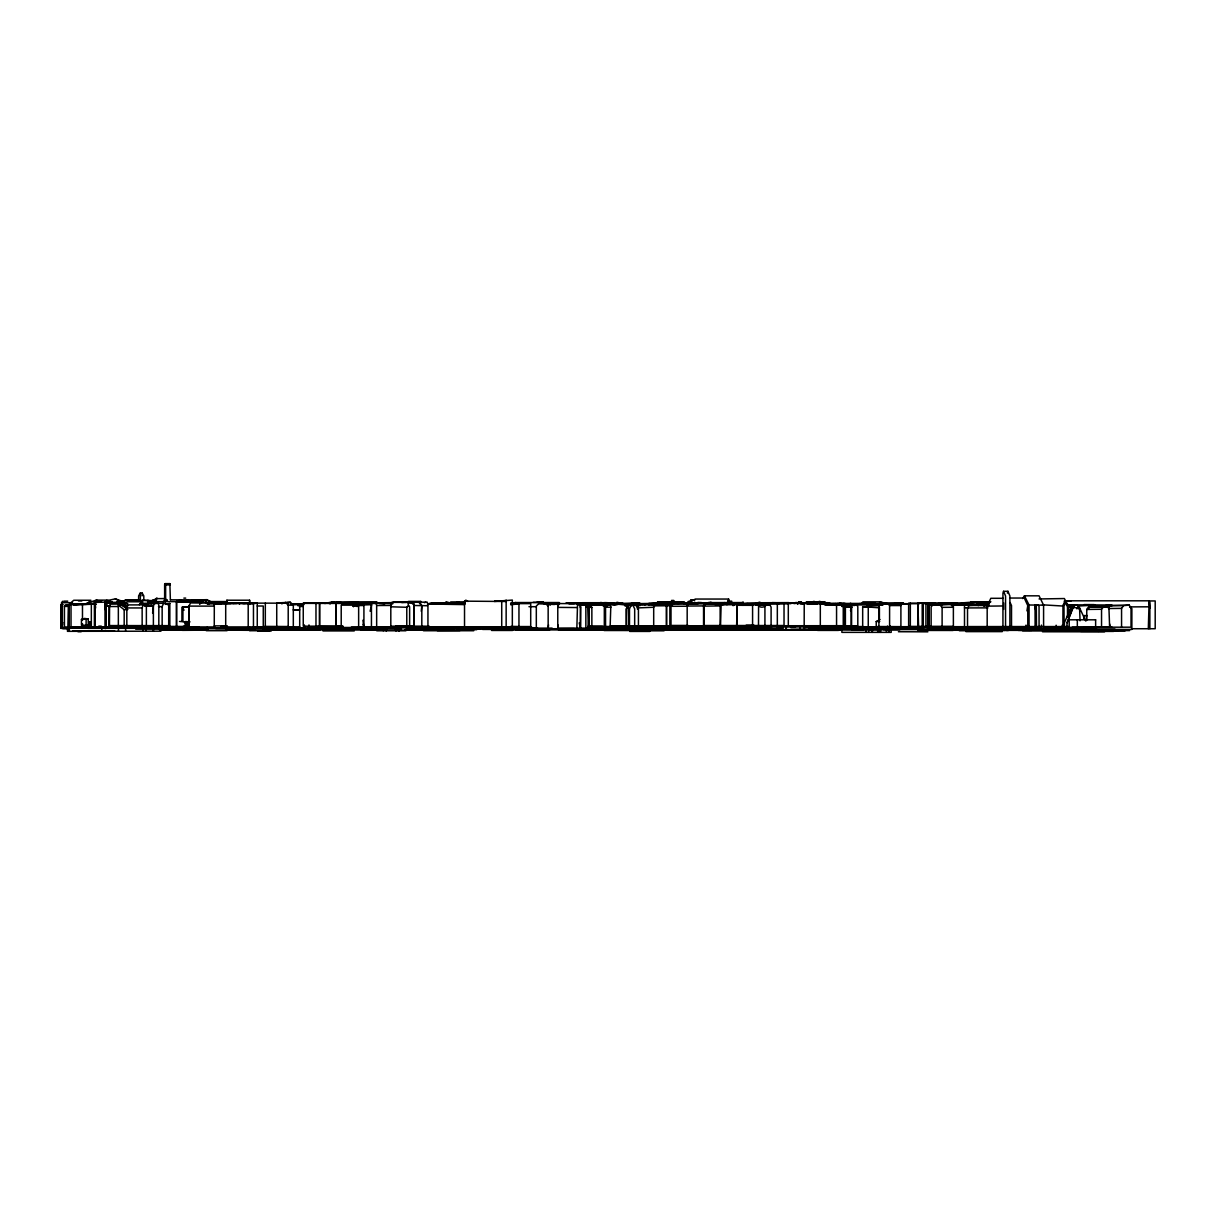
<?xml version="1.0" encoding="UTF-8"?>
<svg xmlns="http://www.w3.org/2000/svg" width="1216" height="1216" viewBox="0 0 1216 1216"><rect width="100%" height="100%" fill="white"/><g stroke="black" fill="none" stroke-linecap="round" stroke-linejoin="round"><path stroke-width="1.5" d="M189.088 606.966L182.476 606.966L182.476 621.376L182.476 606.966L189.088 606.966L189.088 626.787L187.963 623.382L186.869 626.787L185.79 623.382M105.002 626.65L105.017 601.586L112.343 601.935L106.978 602.923L106.978 606.009M208.985 601.555L226.814 601.555L226.799 603.44L213.089 603.349M879.548 603.653L896.055 603.653L874.334 603.683L868.634 604.793L882.071 604.337L879.442 604.124M879.989 604.322L880.293 603.136M62.806 622.546L61.393 628.018L61.226 604.413L61.043 628.018L99.241 627.912M249.69 604.443L249.614 600.218L226.89 600.218L226.875 603.47L226.83 601.555M409.093 602.756L412.27 602.133L414.185 605.492L414.033 626.194L414.033 605.234M249.569 603.394L249.614 600.218M786.372 626.058L786.266 629.614L786.266 626.073M142.029 595.901L142.196 593.074L140.22 593.089L138.624 595.901L138.624 599.61M1070.46 611.739L1070.658 608.532L1072.725 608.593L1072.846 607.574L1079.565 607.878L1085.736 621.042M412.27 602.133L427.242 602.178L427.85 604.595L426.892 605.735L421.815 605.629L419.049 602.178M879.746 632.366L880.019 628.991M558.098 625.024L557.779 628.611L557.779 604.291L548.158 604.291L548.158 628.611L548.538 624.872M421.283 611.253L421.815 605.644L419.125 602.285L421.815 605.644L421.815 626.194M152.608 613.092L153.383 605.872L143.99 605.31L153.383 605.872L144.962 605.994M111.431 601.662L106.598 600.37L105.503 601.601L106.202 626.65L106.202 601.935L105.017 601.586M1148.314 628.733L1149.135 600.81L1064.912 600.81M297.874 605.705L299.197 603.744L290.274 603.744M68.537 607.21L68.248 627.258M1026.942 610.873L1027.778 605.644L1024.298 598.044L1009.812 598.044M576.855 628.125L577.554 603.546L579.728 604.154L580.382 607.453M747.84 604.337L761.915 603.942L737.261 603.79L736.622 625.48M353.476 605.735L353.932 603.379L377.568 603.334L355.969 602.847L359.434 603.334M371.442 605.553L371.868 603.379L375.729 603.364L376.656 604.914L376.656 627.745M727.578 604.078L728.597 599.047L695.4 599.047L686.66 603.486M357.474 605.69L357.474 606.465L352.777 605.781L353.476 606.434M370.12 611.238L371.442 605.735M1003.686 609.398L1003.702 602.893M207.115 627.319L206.249 630.678L227.088 630.678M585.854 607.346L586.644 604.519L588.255 604.246L589.03 628.125M61.545 628.018L62.594 624.507M1007.38 593.18L1007.958 591.31L1003.55 591.31L1002.942 593.165L1002.942 626.559M850.47 610.63L851.595 607.24L848.601 606.206L844.953 606.997L844.953 625.906M126.829 625.708L126.829 607.939L127.878 604.899L143.199 604.899L146.376 606.374M142.15 625.708L142.15 607.954L143.199 604.899M800.751 602.862L801.131 601.783L798.623 601.783L797.605 604.306M106.598 601.616L105.017 606.009L105.306 609.763M1067.268 622.683L1072.725 608.593M1072.846 607.574L1066.994 622.683L1066.994 626.544M239.461 604.23L239.871 603.227L245.252 603.425M162.154 625.647L162.154 606.647L163.552 603.288L167.474 603.957L168.705 605.629M788.196 603.911L762.903 603.44L759.483 602.163L756.322 603.303L710.509 603.334L716.832 604.899L734.16 604.702L729.539 603.334L734.16 604.702M755.455 604.869L769.865 604.747L771.096 607.194L771.096 625.526M1074.23 604.93L1073.591 606.374L1070.779 605.598M1070.658 608.532L1064.395 622.683L1064.395 626.544M390.807 627.638L390.807 605.446L391.841 603.136L373.905 603.136L392.981 603.622M625.1 605.097L640.422 604.793L636.637 604.717M671.84 625.845L610.158 625.966L610.903 603.44L628.186 605.112L626.255 608.866L626.255 625.966M987.179 626.559L987.179 606.146L990.827 598.302L1003.094 598.302M638.43 625.966L638.43 608.866L634.494 602.984L632.077 603.41L629.493 608.866L629.493 625.966M123.333 606.526L124.746 603.698L127.756 603.531M95.441 601.798L96.292 600.126L109.41 600.142L115.383 598.865L124.777 602.133M722.334 604.717L726.362 603.896L726.97 604.717M733.111 605.705L733.902 604.139L705.28 604.002L704.186 606.13L704.186 625.526L784.031 625.526L784.031 603.334L761.824 604.154L768.558 603.334M165.422 604.352L169.845 603.516L169.845 625.647L109.03 625.571L109.03 606.541L110.489 603.698L126.92 603.531M720.146 625.526L720.146 605.918L721.149 604.002L724.554 604.048M980.674 603.562L975.004 601.905L951.794 603.668M1062.89 626.559L1062.966 605.446L1064.319 602.847L1067.481 604.367L1067.481 617.318M712.682 603.805L634.828 604.063M839.222 603.911L839.678 603.045L841.989 603.79M188.86 627.806L188.86 606.115L190.593 602.908L236.831 603.349M626.772 606.586L628.155 604.626L632.609 604.884L625.313 604.626M1072.193 608.502L1074.169 604.838L1111.91 605.021M1063.498 625.176L1064.122 628.718L1063.985 605.416L1065.383 602.847M592.207 604.717L610.189 604.443M1076.905 608.851L1078.455 606.024L1095.069 605.127L1091.664 605.127M161.029 627.198L64.433 627.258L64.433 606.389L65.208 605.021L66.029 606.267L66.029 605.294L70.528 604.686L66.029 605.294M689.746 602.133L690.977 599.959L694.746 600.187M845.15 605.34L845.85 604.109L840.97 604.185L840.302 605.264M851.595 625.906L851.595 606.358L852.674 604.474L856.55 604.413L857.812 606.678L857.812 625.906L820.314 625.906L820.314 603.136L788.302 603.227M655.622 603.881L653.691 607.255L637.473 607.924L639.783 603.881L655.622 603.881L658.388 604.93M170.362 599.625L169.875 583.634L165.148 583.634L164.631 584.531L164.631 599.366M169.358 584.531L169.875 583.634M1096.68 606.07L1093.26 605.598M688.438 604.048L690.05 601.373L688.241 601.418L686.371 604.489M581.476 604.261L582.434 602.71L605.887 602.71L601.722 603.288L600.978 604.96L591.979 604.93M692.74 603.577L688.803 603.622L687.177 606.237L671.004 606.298L671.004 625.45L688.241 625.45M671.004 606.298L672.6 603.683M1022.641 598.576L1024.434 595.825L1039.057 595.825L1043.586 605.127L1043.586 626.559M605.553 626.438L605.553 607.21L607.529 604.2L633.095 604.048M628.368 606.024L626.498 608.866L626.498 625.966M687.177 625.632L687.177 606.054L688.803 603.622M703.547 625.632L703.547 605.918L705.098 603.622L709.05 603.577M1039.057 598.956L1064.35 598.546L1068.621 606.374L1068.621 615.554M1086.754 620.099L1086.754 609.459L1088.654 606.723L1108.901 606.906L1109.63 627.182M139.43 604.656L141.466 601.783L126.829 601.783L124.108 605.659L126.601 607.407M153.383 625.708L153.383 605.522L154.675 603.683L157.913 603.136L158.825 605.218L158.825 625.708M1068.621 626.559L967.526 626.574L967.526 607.924L969.274 605.446L974.457 605.218M383.253 630.77L385.396 627.79M1121.562 627.182L1121.562 608.38L1123.584 605.629L1129.33 605.112L1131.032 608.319L1131.032 627.182L1072.193 627.228M61.697 628.018L61.575 602.68L62.73 601.236M1039.057 626.559L1039.057 606.313L1037.886 604.762L1035.12 606.313L1035.606 609.991M1101.544 627.182L1101.544 609.262L1103.611 606.723M653.691 626.24L653.691 605.857L654.816 604.519L659.315 604.398M669.864 626.088L669.864 605.75L671.004 604.519M124.275 601.236L125.415 599.898L156.514 600.947L142.576 600.111L142.576 603.911M880.627 601.844L879.016 603.683L861.475 603.546L862.98 601.844L880.627 601.844L885.172 603.364M88.251 625.267L88.251 618.959L84.573 618.442L81.457 619.476L81.457 625.267L90.942 625.267L90.212 621.832L89.346 625.267M764.925 625.526L764.925 606.48L766.642 604.55L769.865 604.747M110.352 606.009L105.002 606.009L105.503 601.601M570.76 602.832L583.604 603.075M167.246 600.05L164.282 598.561L156.332 598.667L157.198 598.682M406.782 607.286L408.485 605.446L407.816 602.118L392.069 602.118L390.807 606.784L406.782 607.286L406.782 626.194M939.36 604.352L942.111 607.346L953.374 607.255L950.699 604.352L932.961 604.854L931.137 606.784L931.137 626.362M226.07 603.805L236.816 603.349M560.15 603.44L538.931 603.531L536.317 606.054L536.317 628.611M736.546 604.337L737.914 603.06M185.166 601.814L187.431 599.731L185.151 601.798M199.789 603.881L204.364 599.731L209.091 603.881M221.525 603.79L214.305 603.562L214.259 627.806M69.16 604.367L73.75 600.263L90.881 600.263L86.351 604.367L69.16 604.367L69.16 627.547M281.854 603.896L282.963 602.908L277.917 602.908L290.381 602.27L293.314 605.218L293.314 626.833M653.691 605.857L669.864 605.75M600.978 604.732L602.771 603.242L606.647 602.847M1073.622 606.404L1074.488 605.69M872.982 605.112L875.049 603.486L875.049 605.112M853.602 604.458L850.334 604.17L850.334 603.273L854.544 605.066M464.527 626.924L464.527 601.16L465.895 600.172L467.932 601.479M857.143 605.051L857.964 604.458M151.331 601.753L156.94 597.998M116.25 602.543L118.894 600.841L124.564 603.394M199.637 603.926L202.342 602.209L205.778 602.194L207.602 604.2M644.343 604.99L645.742 604.474M974.244 604.945L940.348 603.638L944.315 603.045L945.866 604.048M649.04 605.158L650.15 604.474M588.483 602.695L587.465 603.303L590.307 602.695M625.024 603.79L658.312 603.349L648.903 603.349M632.989 603.516L629.614 603.729M576.156 603.759L582.434 602.71M900.904 603.942L900.904 626.696L876.234 626.574L876.234 621.543L879.989 619.552M61.545 605.279L62.73 604.671L61.393 604.534L61.393 628.018M597.725 604.033L600.947 602.422L603.835 603.683M983.957 606.343L987.194 604.778M444.995 603.379L428.214 603.714M983.972 605.249L984.96 604.778M182.476 626.787L185.516 625.419M166.698 600.035L163.126 601.616L149.355 601.601L152.988 600.415L155.329 601.388M166.668 600.415L163.126 601.616L176.67 601.646L180.394 600.035L183.966 601.631M607.103 604.443L603.212 606.07L607.103 606.07L607.103 604.443L603.47 604.55M1068.59 606.298L1071.174 605.218L1071.174 606.86M459.329 603.896L445.694 602.163L454.662 603.911L454.662 603.045L457.915 603.014L458.341 604.124M737.094 625.526L737.094 605.279L752.582 605.325L755.288 604.215L758.586 605.401L758.495 625.526M737.094 605.279L739.723 604.215M424.49 602.695L425.813 602.178M743.599 603.44L740.24 604.808L747.84 603.592L750.561 604.793M825.178 603.835L840.803 604.914M851.23 605.142L853.738 604.124L856.262 604.93M568.966 603.79L574.423 603.744M740.24 604.808L743.599 603.668M736.744 603.44L733.111 604.793L740.255 604.641M692.299 603.577L694.777 602.194M743.371 602.163L740.164 603.379M807.074 603.82L813.93 601.342L815.875 602.102M252.092 603.896L255.907 603.075L242.805 603.501M692.299 603.106L708.092 603.075L710.6 602.194L714.476 603.546L711.162 603.562M417.909 602.406L420.858 601.403L408.682 601.403L405.718 602.406M979.199 605.097L983.972 603.486L988.851 603.47M89.71 623.109L90.942 622.683M966.021 603.501L975.004 601.905M96.292 600.126L86.351 603.394L95.289 603.394M847.096 605.173L849.969 604.23L849.969 605.644M1067.618 606.708L1073.622 605.37L1073.622 607.103M427.941 604.002L431.634 602.802L465.302 602.802L464.527 604.61L427.941 604.002L427.941 626.909M811.923 603.835L819.645 601.342L823.627 602.741L823.627 604.337M830.619 604.61L829.616 604.914L833.963 604.185M835.802 605.097L838.234 604.337L840.773 605.173M1070.262 606.419L1073.622 605.37M855.684 604.899L860.305 603.455M870.823 604.884L875.474 603.455L805.022 603.379L810.966 603.501M874.334 603.683L870.2 604.762M582.297 605.006L585.854 603.942L585.854 628.125M925.938 603.501L925.938 626.331L928.507 626.331L928.507 603.47L925.3 603.182L930.362 603.242M934.952 604.823L937.506 604.078L934.952 605.051M431.771 603.729L434.902 602.862M436.392 603.668L439.326 602.862M190.122 601.494L186.094 601.783L190.927 601.981M186.094 601.494L190.927 601.282M851.048 604.732L854.012 603.942L854.012 605.735M813.094 603.06L811.513 603.486L817.38 603.759M166.622 604.352L169.845 603.516M821.788 603.577L819.554 603.394L823.992 603.759M844.953 606.997L848.145 606.206L851.595 607.24L846.29 606.769L850.242 606.769L847.856 606.389M340.906 603.318L349.463 602.726L354.692 603.698M342.365 603.03L348.399 603.835M697.178 603.729L698.942 603.303L670.29 603.577M822.092 603.303L819.554 603.577M677.54 603.729L679.303 603.303M689.381 603.653L695.43 603.82M543.795 603.653L546.729 602.984L541.378 602.984M1078.121 629.903L1081.662 629.098M591.584 603.653L597.406 603.698M1067.618 607.483L1071.782 606.571L1071.782 605.355M324.763 603.516L331.953 601.95L338.762 603.318M724.067 603.288L727.518 602.558M930.559 603.364L932.52 603.638M935.742 603.987L935.742 603.136L930.559 603.546M598.029 603.531L600.218 603.41M293.451 609.915L299.698 609.87L293.314 609.885M600.871 603.455L603.486 603.562M823.627 603.79L824.448 603.638M828.75 604.61L824.463 604.778M139.825 603.683L157.913 603.136M358.614 605.158L371.442 604.671L371.442 627.745M731.895 602.999L725.846 603.744L741.122 603.622M742.9 604.838L743.782 604.337L721.164 603.79L720.541 625.48M747.414 603.79L737.58 604.717L747.414 603.957M62.73 604.671L61.651 604.018L62.442 605.051M694.716 603.425L693.348 603.425M649.45 604.443L655.895 603.546L649.192 604.246M978.758 602.118L977.102 602.33L989.991 602.558M122.162 603.121C130.021 602.528 106.142 602.938 106.978 602.923M118.347 625.693L118.347 605.066L127.771 605.705M684.578 603.668L687.891 603.273M843.661 604.033L838.599 604.61L844.877 604.626M870.808 604.778L873.24 604.58M877.998 604.93L881.083 604.58M542.929 629.751L546.592 629.326M841.35 604.504L844.39 604.154M851.094 604.595L860.867 603.987L850.09 603.896M94.164 604.154L72.96 604.945L80.834 604.154M617.029 603.577L639.798 602.908L633.095 603.577M510.614 604.717L518.958 603.896L512.331 603.896M176.958 601.768L190.122 601.981M761.915 603.638L768.558 602.999L745.514 603.653L761.915 603.638L761.824 604.869M660.911 604.945L634.691 604.246M286.672 602.589L290.381 602.27M496.295 601.008L505.643 600.613M590.246 603.577L622.698 602.847M601.631 603.577L609.839 602.893M512.331 626.924L512.331 600.066L494.395 601.479M950.699 604.352L932.961 604.854M742.9 604.474L746.016 604.337M94.392 626.65L94.392 601.92L95.182 601.859L95.182 626.65M118.347 605.066L124.184 609.763L127.847 609.505M651.198 603.683L656.002 603.364M304.046 604.55L298.726 604.838L303.422 604.899M401.751 602.574L408.941 602.178M299.668 604.96L302.465 604.823M887.741 603.47L889.595 605.553L900.904 605.553L899.034 603.47L880.992 603.79L878.91 606.054L878.91 626.529M893.942 603.714L899.034 603.47M293.314 604.793L302.404 604.413L297.586 604.413L299.698 606.51L299.698 627.927M759.24 603.562L762.584 603.425L759.407 603.364M683.422 603.47L691.448 603.166L684.106 603.166M67.838 605.264L67.868 606.13M925.3 603.288L929.024 603.182M668.618 604.458L672.57 604.352M105.002 602.148L95.182 602.406L95.608 608M303.103 606.419L299.698 606.51M838.447 603.972L842.962 603.866M852.735 604.656L857.28 604.55M868.254 604.656L872.83 604.55L835.863 604.337L840.636 604.276M554.055 603.668L558.296 603.577M741.775 603.288L740.073 603.288M184.057 621.832L185.79 621.908L185.79 626.787M827.518 603.455L821.621 603.577M836.851 603.577L842.688 603.455M1070.855 601.236L1064.076 601.236M964.501 607.802L968.149 607.742M1062.966 605.446L1063.985 605.416M836.532 604.474L840.423 604.413M1024.434 595.825L1029.07 605.006L1035.12 605.051M851.306 604.337L856.11 604.276M151.255 605.553L153.383 605.522M809.947 602.467L806.147 602.026L825.193 602.102M704.186 606.13L720.146 605.918M764.925 606.48C759.058 608.973 756.641 604.033 762.827 604.732M1086.754 609.459L1101.544 609.262M871.948 604.823L867.342 604.869L882.725 604.869M987.179 606.146L1002.942 605.963M1121.562 608.38L1108.536 608.532L1108.536 607.666M343.657 602.71L358.887 602.558M821.818 602.194L824.813 602.163M668.998 604.854L672.311 604.823L659.452 604.854L660.942 604.93M687.177 606.054L703.547 605.918M607.103 606.07L604.322 604.641L588.939 604.747L588.939 605.963M820.314 603.136L833.72 603.942M1067.481 604.367L1064.319 602.847M841.654 606.419L851.595 606.358M862.676 626.985L862.676 606.921L879.411 607.544L879.411 619.917M83.554 604.17L79.937 604.185L95.73 604.215M511.495 603.653L514.079 603.638M377.492 605.507L390.807 605.446M842.323 605.69L842.323 603.805L848.358 604.626L843.661 603.273L843.661 605.826M1101.696 605.796L1111.85 605.826L1093.64 605.781M642.641 629.903L641.212 629.903M866.491 604.595L872.252 604.58M625.009 605.902L628.231 605.887L623.534 604.2M605.553 607.21L610.903 607.179M1129.497 606.89L1148.314 606.814M967.526 607.924L987.985 607.863M165.148 583.634L165.634 584.926L170.362 584.911M222.68 603.349L226.267 603.349M353.932 603.379L357.869 603.364M577.752 603.334L580.944 603.334L566.139 602.741L582.51 603.683L558.57 603.546L557.901 607.392L576.855 607.544M604.519 603.546L600.005 603.546C607.255 600.962 614.764 604.823 622.151 603.546M960.108 603.896L957.691 603.866M878.302 604.58L879.092 604.58M854.909 604.58L856.87 604.58M64.433 606.389L68.537 606.389L68.37 631.332M109.03 606.541L118.165 606.526M528.96 606.708L536.028 606.693M183.859 598.105L185.698 598.105M170.392 599.853L206.887 599.777M152.304 600.218L156.074 600.218M671.475 600.446L673.816 600.446L675.199 602.938M100.518 600.886L101.566 600.886M123.014 600.902L121.737 600.902L124.838 602.604M63.931 601.145L67.731 601.145M106.734 601.145L110.337 601.145M117.557 601.145L124.762 601.236M464.527 601.16L506.145 601.479M727.624 601.16L731.667 601.16L731.667 604.063M94.392 601.92L96.991 601.859L95.182 602.406L96.991 600.37L100.457 601.555M106.202 601.935L112.343 601.935M200.883 601.981L176.381 601.768L176.381 626.787L189.453 626.787M331.542 601.966L376.854 601.768M464.74 601.844L450.71 601.935L455.985 603.607M973.089 601.768L990.888 601.768M176.958 601.145L200.914 602.194L183.13 600.962L186.914 601.266M674.561 602.133L684.562 602.194L657.415 602.072L677.266 602.194L677.905 603.562M985.72 602.118L982.984 602.118L990.082 602.102L987.362 602.102M393.102 602.361L408.606 602.361M533.201 602.346L538.065 602.346M120.095 602.589L123.287 602.589M205.762 602.71L220.142 602.71M391.4 602.634L376.808 602.832L391.354 602.832M559.254 602.543L514.839 602.543L518.077 602.984M794.975 603.546L788.302 602.619L756.322 602.771L763.815 603.82M795.568 602.528L796.982 602.528M511.419 603.014L516.739 603.014M677.905 602.832L719.674 602.832M787.147 602.862L809.734 602.862M358.75 603.182L303.255 603.03L303.255 626.179L341.088 626.179M444.782 603.242L435.146 603.075L438.307 603.653M510.887 603.075L517.773 603.075M710.342 603.242L742.079 603.242M759.331 603.182L764.758 603.182M898.563 603.212L903.488 603.212L879.639 603.212L886.099 603.212M935.742 603.136L908.641 603.166L908.641 626.483L953.374 626.362M163.552 603.288L148.945 603.288L151.498 603.729M207.83 603.47L230.645 603.531M303.62 603.364L347.198 603.44M378.936 603.516L384.803 603.82L383.146 603.516M456.441 603.622L465.044 603.607M511.191 603.425L517.925 603.425M917.882 626.483L917.882 603.182L941.473 603.364M110.489 603.698L124.746 603.698M142.211 603.531L153.11 603.531M207.48 603.668L225.705 603.562M341.681 603.683L360.802 603.683M428.017 603.729L445.147 603.729M510.598 603.622L530.708 603.622L530.708 626.559L510.598 626.559L518.958 626.711L518.958 603.622M586.674 603.622L605.34 603.729M616.938 603.729L638.126 603.729M730.998 602.999L715.099 603.592L708.092 602.604L743.204 602.558L739.586 603.288L742.505 603.653M808.214 603.698L845.85 603.638M898.229 603.698L919.524 603.698M922.822 603.638L940.591 603.638M945.866 603.516L943.692 603.516L963.954 603.881L961.75 603.881M955.487 603.577L966.553 603.577L973.286 605.082M549.267 604.002L559.254 604.382M705.28 604.002L737.261 603.79M836.213 603.85L845.257 603.85M882.466 603.82L879.092 603.82L879.092 609.094M899.095 603.942L909.279 603.942M945.683 604.17L961.582 604.732L953.724 604.732L958.618 604.96M987.939 604.033L976.98 604.033L989.125 604.702M96.368 604.23L71.014 604.139L71.014 627.198M291.004 604.109L298.102 604.109M298.543 604.094L302.541 604.185M538.931 603.531L554.587 604.124L547.398 603.531M577.448 604.246L588.255 604.246M742.961 605.401L742.961 604.17L749.907 604.869M820.314 604.063L843.25 604.063L843.25 625.906M849.969 604.23L846.306 604.914L845.85 604.109M850.334 604.17L854.407 605.021M942.75 604.048L964.501 604.048L964.501 627.638M965.96 603.926L985.781 604.975M577.387 604.519L586.644 604.519M633.156 604.337L611.982 604.337L615.053 604.854M643.75 604.55L673.618 604.398M937.506 604.078L928.781 605.188L933.675 605.188M610.189 604.717L578.846 604.838M612.271 604.717L617.029 604.717M826.895 604.565L883.014 604.793M937.506 604.61L942.522 604.61M768.421 604.869L747.08 604.17M965.641 604.914L986.982 604.914M363.918 605.158L341.21 605.158L341.21 627.745M963.741 605.112L973.013 605.112L945.486 603.835M965.945 604.109L988.638 605.188M1067.222 605.127L1074.382 605.218M1129.33 605.112L1105.435 605.629L1123.584 605.629M358.614 605.522L363.462 605.522M624.918 605.446L632.183 605.446M634.782 605.446L640.619 605.446M969.274 605.446L988.319 605.538M1093.275 605.735L1097.972 605.735M588.134 626.605L588.134 605.644L590.596 605.644L591.858 607.422L591.858 626.605L587.936 626.605M1070.718 605.644L1074.108 605.598M188.86 606.115L214.259 606.1M257.26 606.009L263.264 606.009L263.264 626.924M1067.572 605.994L1074.534 605.994L1071.554 605.644M1094.202 605.978L1110.223 605.978M580.549 606.769L580.382 628.125M1068.712 606.571L1071.782 606.571M1108.901 606.906L1088.654 606.723M879.411 607.544L862.676 606.921M126.829 607.939L142.15 607.954M1087.317 615.585L1083.973 615.585L1083.973 618.868M81.457 619.476L88.251 618.959M876.234 621.543L879.73 621.543M88.966 621.832L90.212 621.832M185.227 623.382L189.088 623.382M1109.63 623.96L1110.178 627.182M746.138 625.206L753.996 625.206M677.297 625.754L740.027 625.784M756.322 625.769L841.746 625.693M214.259 625.875L227.24 625.875M342.882 626.027L335.798 626.027L335.798 603.182M396.294 625.921L405.171 625.921M688.089 626.027L738.325 626.027M772.434 625.86L820.086 626.058M98.754 626.134L101.293 626.134M390.807 626.194L429.278 626.21M589.471 626.225L602.543 626.225M637.473 626.24L703.927 626.088M770.488 626.149L825.755 626.149M115.535 626.574L128.03 626.574M163.126 626.407L185.79 626.468M220.81 626.574L227.407 626.574M263.279 626.544L288.207 626.514M317.817 626.346L342.927 626.544M395.458 626.346L412.726 626.346M587.678 626.468L708.472 626.544M795.705 626.453L804.977 626.453M833.659 626.529L863.406 626.574M90.151 626.787L128.394 626.696M159.342 626.605L170.134 626.605M220.841 626.787L227.24 626.787M265.65 626.62L299.698 626.833M335.084 626.666L341.97 626.666M395.246 626.711L424.475 626.711M708.092 626.787L747.779 626.787M790.476 626.711L857.523 626.726M879.092 626.696L917.153 626.696M919.752 626.681L964.501 626.681M71.714 627L90.501 627M96.079 626.909L129.474 626.924M152.73 626.878L214.852 626.954M264.039 626.894L225.705 626.924L225.705 603.106L288.207 603.166L288.207 626.696M307.602 626.939L326.724 627.076M351.363 627.061L531.635 627.061M587.738 626.97L607.635 626.97M646.502 626.848L692.968 626.848M733.674 626.848L795.477 627.015M805.433 627.03L888.44 627M896.922 626.954L986.647 626.939M1083.973 627.091L1111.91 627.091M164.631 627.182L165.634 627.182M167.474 627.289L199.135 627.289M254.63 627.319L262.854 627.304M307.754 627.152L332.014 627.152M360.59 627.289L530.039 627.289M587.906 627.213L610.113 627.213M651.168 627.289L713.154 627.122M836.106 627.167L899.414 627.182M928.583 627.182L1019.555 627.213M61.575 627.486L165.254 627.38M186.747 627.395L198.968 627.395M307.906 627.41L357.641 627.578M377.492 627.365L499.822 627.593M595.11 627.471L672.402 627.502L672.463 629.143M711.801 627.471L742.9 627.471M879.016 627.35L1008.748 627.365M72.261 627.806L88.722 627.806M104.743 627.654L221.282 627.806M307.572 627.745L396.203 627.638M397.708 627.608L472.142 627.745M587.039 627.745L627.395 627.684M748.448 627.714L768.451 627.714M819.386 627.638L865.914 627.593M897.423 627.745L920.208 627.745M930.863 627.638L975.43 627.638M1080.294 627.714L1096.665 627.714M231.754 627.958L253.171 627.958M258.461 627.927L304.395 627.927M308.97 628.353L317.437 628.064M332.242 627.942L365.134 627.942M406.174 627.866L483.466 628.079M499.578 627.927L537.548 627.988M731.85 627.866L762.25 628.094M881.691 628.094L918.81 628.094M974.062 627.866L986.602 627.866M1079.838 627.866L1095.449 627.866M87.795 628.353L343.702 628.246M366.822 628.17L395.747 628.262M428.351 628.216L483.421 628.262M491.796 628.216L552.14 628.125M557.901 628.125L614.141 628.155M693.758 628.292L742.93 628.292M749.527 628.307L771.856 628.307M776.735 628.17L782.846 628.17M895.508 628.307L911.468 628.307M913.49 628.155L923.552 628.277M927.458 628.14L941.199 628.14M964.698 628.201L976.98 628.201M996.877 628.292L1039.604 628.307M1044.286 628.125L1080.781 628.125M67.898 628.383L60.8 628.383L60.8 623.154M215.597 628.49L238.382 628.49M249.432 628.429L273.478 628.429M303.498 628.474L397.708 628.596M438.216 628.55L521.801 628.383M837.155 628.535L873.362 628.535M974.107 628.505L980.962 628.505M981.57 628.429L1095.023 628.383M62.73 628.672L68.172 628.672M164.996 628.672L188.146 628.672M198.345 628.672L255.482 628.672M263.051 628.672L308.986 628.672L308.986 624.918M343.687 628.642L401.31 628.824M429.354 628.839L433.154 628.839M455.62 628.824L480.457 628.824M531.954 628.854L574.362 628.611M590.642 628.733L656.564 628.854M760.38 628.657L781.493 628.657M808.974 628.839L851.398 628.839M861.49 628.748L890.842 628.839M901.01 628.824L919.068 628.824M936.244 628.626L961.598 628.626M986.237 628.687L1081.465 628.718M1131.503 628.733L1155.2 628.733L1155.2 600.947L1149.865 600.947L1149.865 628.733M135.675 629.113L168.431 629.098M176.062 628.87L206.31 628.87M251.636 628.9L275.318 628.9M316.008 629.022L334.75 629.022M427.804 628.946L445.998 628.991M459.815 628.915L491.355 628.93M599.777 629.067L655.181 628.9M668.07 628.87L700.355 629.113M747.46 629.037L782.967 629.037M856.93 628.961L918.202 628.991M945.47 629.113L950.562 629.113M1001.969 628.9L1029.678 628.961M1037.005 628.93L1076.327 629.082M159.129 629.31L173.356 629.31M195.396 629.356L206.796 629.143M268.098 629.295L382.554 629.219M491.188 629.295L519.019 629.295M593.484 629.326L629.888 629.326M680.124 629.341L720.784 629.174M726.91 629.341L766.156 629.341M767.083 629.234L782.344 629.204M790.886 629.326L831.85 629.295M846.412 629.28L999.187 629.219M1006.073 629.28L1008.946 629.28M1009.462 629.295L1051.825 629.219M1069.548 629.143L1073.196 629.143M1076.282 629.295L1115.011 629.174M159.053 629.478L206.978 629.386M225.887 629.614L249.69 629.478M267.353 629.478L327.028 629.326M419.535 629.599L454.115 629.599M482.6 629.432L511.085 629.432M548.462 629.417L616.33 629.478M622.835 629.599L645.058 629.599M649.192 629.432L689.001 629.417M842.445 629.417L782.344 629.614L782.344 626.058M851.519 629.523L867.206 629.523M871.036 629.569L877.694 629.569M883.211 629.569L960.427 629.584M975.43 629.386L1031.882 629.508M1042.902 629.386L1082.194 629.493M1089.673 629.447L1131.868 629.447L1131.868 608.593L1130.257 606.662M159.737 629.721L166.303 629.721M167.094 629.736L207.86 629.675L205.367 629.143M227.012 629.721L250.222 629.721M270.606 629.766L324.87 629.842M360.514 629.675L377.994 629.675M404.822 629.63L424.019 629.63M473.769 629.69L476.748 629.69M515.265 629.63L605.279 629.858M650.226 629.751L694.473 629.812M733.339 629.63L744.602 629.858M757.264 629.858L778.194 629.858M841.882 629.858L804.414 629.675L804.414 626.134M854.468 629.797L899.84 629.736M924.312 629.873L957.676 629.873M997.15 629.751L1028.888 629.751M1056.856 629.66L1080.37 629.66M159.95 629.918L187.34 629.903M203.437 629.903L207.89 629.903M225.887 629.918L250.344 629.934M269.709 629.949L319.945 629.903M323.213 629.964L376.884 630.04M462.156 629.903L466.534 629.903M500.384 629.888L549.632 629.979M558.509 629.979L605.386 629.964M621.574 629.903L655.226 629.903M657.491 630.07L863.39 630.025M870.124 629.797L873.118 629.797M1059.455 629.964L1104.356 629.903M182.354 630.344L207.723 630.146M226.237 630.146L250.359 630.329M398.757 630.192L429.354 630.192M624.796 630.268L687.481 630.253M689.67 630.238L785.734 630.238M918.217 630.192L948.024 630.192M949.422 630.268L960.412 630.268M996.345 630.329L1004.902 630.329M1005.936 630.359L1031.776 630.359M437.258 630.618L459.998 630.542M491.538 630.45L512.62 630.45M604.048 630.511L632.122 630.511M817.517 630.405L838.554 630.405M917.806 630.45L953.086 630.45M995.311 630.557L1008.596 630.45L1008.596 627.502M1018.339 630.405L1047.478 630.405M1082.726 630.602L1129.634 630.602M72.762 630.754L114.623 630.754M268.964 630.724L249.645 630.724L249.645 627.182M376.717 630.77L405.946 630.77M423.442 630.739L473.769 630.739M645.438 630.8L664.073 630.8M959.348 630.739L997.287 630.739M1022.534 630.785L1060.276 630.785M1081.921 630.861L1125.074 630.861M257.746 631.089L271.138 631.089M322.954 630.922L354.251 630.922M1052.144 631.134L1118.355 630.891M1082.514 631.226L1116.911 631.226M629.706 631.423L649.83 631.423M965.914 631.621L1002.288 631.621M1080.674 631.408L1113.658 631.408M77.93 631.697L81.214 631.697M898.411 631.727L927.854 631.834M1042.507 631.773L1104.584 631.818M139.445 600.066L125.415 599.898M494.638 601.008L495.581 601.008M542.093 602.163L543.476 602.163L537.305 601.798L542.093 602.163L542.093 603.364M579.333 602.954L590.094 602.741L593.712 604.094M586.507 603.014L588.726 603.014L588.726 604.352M762.858 603.546L769.166 603.546M61.575 602.68L72.458 602.71M670.29 604.048L672.174 604.048M413.334 604.002L414.185 604.276L414.185 626.194M868.194 604.793L872.814 604.793M1068.986 605.218L1072.679 605.218M887.148 629.736L888.227 629.736M192.113 600.081L206.887 599.67L214.852 603.668M1084.003 604.595L1094.187 604.61M585.854 603.942L580.549 603.926L580.549 628.125L579.196 622.881M657.415 604.58L664.498 603.577M624.629 604.291L602.528 603.881L624.629 604.048M1037.765 605.097L1043.586 605.127M123.287 602.376L112.343 602.33M158.46 606.632L162.154 606.647M78.432 600.917L81.822 600.947M315.537 628.049L319.428 629.28M826.941 604.063L837.642 604.519L833.158 603.957L835.392 603.546L838.31 604.99M710.57 603.273L714.43 603.334M719.401 603.258L725.101 603.334M125.111 605.674L124.108 604.793M293.314 605.218L288.207 605.142L285.35 602.27M628.11 604.717L632.822 605.112M411.783 602.346L413.455 602.376M820.45 603.379L826.333 603.501M414.185 605.492L421.815 605.644M578.178 604.002L587.298 604.215M628.186 605.112L632.016 605.492M584.303 604.2L586.492 604.945M1100.921 605.994L1103.429 606.07M788.698 603.607L790.917 603.683M697.862 602.422L701.51 602.558M846.944 607.058L851.595 607.24M227.939 603.227L233.29 603.425M588.134 605.644L589.258 607.316L591.858 607.422M955.974 603.866L985.522 604.945M1074.169 604.838L1077.057 604.99M1042.492 604.823L1062.966 606.039M549.434 604.185L554.511 604.474M755.592 604.565L758.541 604.869M95.486 601.859L96.93 601.95M179.542 621.452L185.79 621.908M689.837 603.03L694.99 603.41M651.685 604.58L656.549 604.945M804.034 603.638L772.434 602.619L778.878 603.79M354.221 603.212L359.693 603.698M348.703 603.212L354.175 603.698M834.556 603.835L842.262 604.565M254.63 603.425L255.39 603.501M917.882 603.288L918.582 626.483M809.339 603.744L804.232 603.136L804.171 626.225M596.706 603.774L594.229 603.546M1071.95 606.13L1068.438 605.705L1071.95 606.237M748.782 604.61L750.181 604.778M119.578 603.531L121.311 603.759M724.067 602.604L730.998 603.592M1068.21 605.31L1073.576 606.1M842.323 603.805L847.096 604.626M1068.21 605.218L1073.576 606.191M349.007 603.653L343.991 602.726L346.94 603.82M444.57 603.075L448.233 603.79M553.523 603.44L558.737 604.489M336.984 601.95L343.778 603.03M587.723 603.85L577.554 603.075M958.877 604.337L962.251 605.082M299.896 629.189L303.286 629.949M616.892 602.254L622.151 603.455M584.136 604.626L588.939 605.72M1094.096 605.386L1097.744 606.237M742.961 604.17L746.442 604.99M105.154 630.42L108.65 631.332M1106.879 607.225L1093.929 606.389L1097.014 607.24M1066.417 605.416L1070.05 606.419M183.13 600.962L186.094 601.783M831.881 603.942L827.838 602.71L812.653 602.71L816.635 603.942M407.816 602.118L414.033 604.002M875.018 604.306L877.8 605.173M958.649 603.774L955.822 602.878L938.19 602.878L941.078 603.79M577.752 602.954L580.002 603.683M1095.008 630.207L1098.55 631.408M548.158 604.291L550.453 605.066M457.444 601.844L462.247 603.562M651.685 604.276L652.764 604.671M607.529 604.2L610.189 605.158M639.783 603.881L642.823 605.021M657.415 604.154L658.814 604.686M579.333 602.726L582.51 603.942M457.353 601.935L462.217 603.82M328.533 603.182L330.266 603.866M542.503 602.513L545.026 603.774M1093.746 605.842L1095.023 606.495M1097.136 605.842L1098.048 606.328M833.158 603.531L834.176 604.078M801.131 602.862L803.229 604.002L803.229 602.862M115.383 598.865L118.894 600.841M824.433 604.002L825.755 604.823L841.746 604.762L836.106 604.124L835.407 605.386L835.407 603.942M454.662 603.045L456 603.911M1067.526 604.352L1069.958 606.024M121.995 604.641L127.209 608.973M121.995 604.884L127.209 609.246M798.623 601.783L801.146 604.124M546.136 604.124L548.158 606.085M801.131 601.783L803.229 604.002M408.485 605.446L409.625 606.784L409.625 626.194M840.97 604.185L841.639 605.264M690.977 599.959L691.706 601.266M142.196 593.074L143.807 595.901L143.807 599.427M976.494 602.406L978.242 605.644M970.809 601.89L972.131 604.398M632.077 603.41L634.676 608.866L634.676 625.966M627.426 606.328L628.626 608.866L628.626 625.966M1010.116 602.543L1011.514 605.553L1011.514 626.559M183.996 610.25L182.476 606.966L182.461 621.376M1003.55 591.31L1005.556 595.977L1005.556 626.559M1007.958 591.31L1009.888 595.992L1009.888 626.559M164.282 598.561L165.391 601.935M728.597 599.047L729.448 602.178M363.098 624.325L363.918 627.745L363.918 604.671M1062.176 625.206L1062.86 628.718L1062.86 625.206M628.383 605.401L629.052 625.966M362.915 620.206L363.918 627.745M1036.306 604.838L1036.488 626.559M1149.135 600.81L1149.865 608.228M1063.772 625.115L1064.122 628.718M872.009 628.687L872.358 632.366L872.358 628.657M140.22 593.089L140.387 599.579M1079.565 607.878L1080.066 620.829M226.89 600.218L226.906 603.045M1088.776 605.021L1088.776 608.851M1086.405 615.585L1086.405 620.51M1078.455 606.024L1078.455 608.851M1077.33 619.81L1077.33 627.35M1056.157 625.206L1056.157 628.718M1041.443 625.1L1041.443 628.718M1035.044 604.899L1035.12 626.559M1029.07 605.006L1029.07 626.559M1029.146 627.365L1029.146 630.405M1027.778 605.644L1027.778 626.559M1026.015 625.1L1026.015 628.718M1007.258 627.502L1007.258 630.45M986.678 604.884L986.678 605.918M953.374 604.048L953.374 626.681M942.111 607.346L942.111 626.362M929.222 626.483L929.222 603.242L928.644 626.483M927.793 603.501L927.793 626.331M923.278 626.483L923.278 603.44L922.214 603.379L922.214 626.483M910.328 603.182L910.328 626.483M897.043 603.212L897.043 604.094M891.176 628.596L891.176 632.366L841.882 632.366L841.882 628.657M890.37 626.103L890.37 627.988M889.595 605.553L889.595 626.529M888.957 628.9L888.957 632.366M887.422 626.103L887.422 627.988M886.434 628.9L886.434 632.366M880.551 628.991L880.551 632.366M880.308 628.687L880.308 632.366M878.317 628.687L878.317 632.366M877.694 628.581L877.694 632.366M868.634 628.687L868.634 632.366M868.254 607.544L868.254 626.985M866.157 628.657L866.157 632.366M852.705 603.942L852.705 604.778M851.139 607.24L851.139 625.906M845.394 606.997L845.394 625.906M836.562 604.063L836.562 625.906M810.662 602.102L810.662 604.337M809.05 626.134L808.944 629.675M800.082 626.058L800.082 629.614M788.302 602.619L788.302 626.149M777.328 604.154L777.328 625.526M752.582 605.325L752.582 625.526M729.418 602.574L729.418 603.805M697.178 602.832L697.254 604.048M690.05 601.373L690.05 604.291M677.282 627.562L677.282 629.143L643.766 629.143L643.766 627.562M666.657 605.735L666.657 626.088M666.368 605.994L666.368 626.088M655.181 627.562L655.181 629.143M653.904 627.562L653.904 629.143M647.383 627.562L647.383 629.143M637.473 605.446L637.473 609.155M615.539 627.41L615.539 629.067M604.322 604.641L604.322 626.468M590.596 605.644L590.596 607.118M589.258 607.316L589.258 626.605M506.145 600.066L506.145 626.924M501.722 601.175L501.722 626.924M422.089 626.422L422.089 630.192M401.31 626.422L401.31 630.192M398.65 627.182L398.65 630.77M398.377 627.198L398.392 630.77M396.583 627.182L396.583 630.77M395.55 627.213L395.55 630.77M386.43 627.213L386.43 630.77M386.034 627.198L386.034 630.77M358.644 605.158L358.644 627.745M353.476 603.182L353.476 606.693M336.042 603.03L336.042 626.179M319.702 603.03L319.702 626.179M319.428 603.03L319.428 626.179M315.978 603.03L315.978 626.179M304.395 624.918L304.395 628.672M276.731 603.166L276.731 626.514M265.316 603.166L265.316 626.514M257.26 603.075L257.26 626.924M253.46 603.106L253.46 626.924M248.201 603.106L248.201 626.924M205.474 628.885L205.474 629.675M204.106 628.885L204.106 629.675M187.963 623.382L187.963 626.787M186.869 623.382L186.869 626.787M185.227 621.923L185.227 626.787M176.67 601.646L176.67 626.407M168.705 603.516L168.705 625.647M165.634 584.926L165.634 599.625M160.922 627.532L160.922 631.18L67.473 631.332L67.473 627.669L68.613 627.669L68.613 631.332M153.444 627.532L153.444 631.18M153.155 627.486L153.155 631.18M147.942 600.202L147.942 603.987M146.376 605.918L146.376 625.708M146.148 627.471L146.148 631.18M142.926 627.578L142.926 631.332M125.613 627.578L125.613 631.332M124.184 609.763L124.184 625.693M118.454 627.562L118.454 631.332M109.577 606.009L109.44 626.65M101.81 627.866L101.81 631.332M94.726 601.89L94.787 626.65M91.337 604.139L91.337 627.198M86.108 618.959L86.108 625.267M82.475 604.139L82.475 620.099M82.475 623.656L82.475 627.198M69.327 626.134L69.327 631.332M62.32 603.182L62.32 627.365M62.198 603.182L61.97 627.365M190.03 621.878A74.206 2.386 2.6 0 1 185.486 621.528M814.127 603.06L812.379 603.486L816.042 603.668L814.127 603.06M658.418 603.212L652.931 603.668L658.418 603.258M246.894 603.379L233.031 603.379L251.56 603.592L246.894 603.379M640.452 605.051L636.758 605.051L640.422 605.173M1095.631 619.81L1069.198 619.81L1069.198 627.35L1095.631 627.35L1095.631 619.81M558.661 604.626L557.779 604.428L558.661 604.626M399.182 630.77L399.182 627.198L399.137 630.77"/></g></svg>
